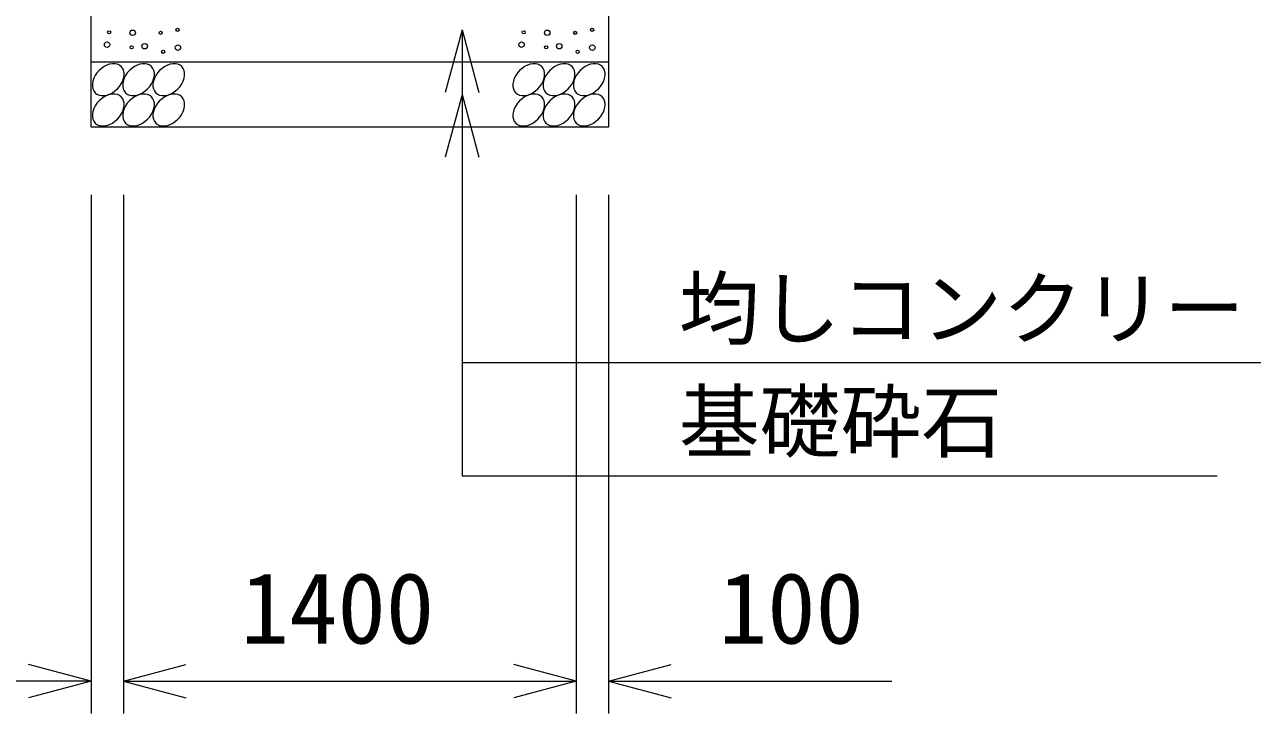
# Model space of a CAD drawing. Units: millimetres, scale not verified. Extents: x 0 to 84100, y 0 to 59400.
# Drawn here: x 20426 to 24223, y 29138 to 31268 of the extents above; entities that cross this region are included whole.
import ezdxf
from ezdxf.enums import TextEntityAlignment as Align

# ---------------------------------------------------------------- set-up
doc = ezdxf.new("R2010")
doc.units = ezdxf.units.MM
doc.header["$LTSCALE"] = 100
for name, color, linetype, lineweight in [('0_2', 4, 'Continuous', 18), ('D-STR-DIM', 2, 'Continuous', 18), ('メッシュ', 4, 'Continuous', 18)]:
    doc.layers.add(name, color=color, linetype=linetype, lineweight=lineweight)
doc.styles.add('ＭＳ ゴシック', font='')
doc.styles.get('ＭＳ ゴシック').set_extended_font_data('MS Gothic')

msp = doc.modelspace()

# ---------------------------------------------------------------- linework, layer by layer
at = {"layer": '0_2'}
for p, q in [((20631.9, 30740.6), (20631.9, 29137.7)), ((20731.9, 30740.6), (20731.9, 29137.7)), ((22131.9, 30740.6), (22131.9, 29137.7)), ((22231.9, 30740.6), (22231.9, 29137.7)), ((20631.9, 29237.7), (20438.7, 29289.4)), ((20731.9, 29237.7), (20925.1, 29289.4)), ((22131.9, 29237.7), (21938.7, 29289.4)), ((22231.9, 29237.7), (22425.1, 29289.4)), ((20631.9, 29237.7), (19755.8, 29237.7)), ((20631.9, 29237.7), (20438.7, 29185.9)), ((20731.9, 29237.7), (20925.1, 29185.9)), ((20731.9, 29237.7), (22131.9, 29237.7)), ((22131.9, 29237.7), (21938.7, 29185.9)), ((22231.9, 29237.7), (23108.1, 29237.7)), ((22231.9, 29237.7), (22425.1, 29185.9))]:
    msp.add_line(p, q, dxfattribs=at)
at = {"layer": 'D-STR-DIM'}
for p, q in [((20631.9, 30950.8), (20631.9, 31350.8)), ((22231.9, 31350.8), (22231.9, 30950.8)), ((22231.9, 31150.8), (20631.9, 31150.8)), ((20672.1, 31137.4), (20664, 31131.9)), ((20680.5, 31141.7), (20672.1, 31137.4)), ((20689.1, 31144.6), (20680.5, 31141.7)), ((20697.5, 31146.1), (20689.1, 31144.6)), ((20705.6, 31146.1), (20697.5, 31146.1)), ((20713, 31144.6), (20705.6, 31146.1)), ((20719.6, 31141.7), (20713, 31144.6)), ((20725.1, 31137.4), (20719.6, 31141.7)), ((20729.4, 31131.9), (20725.1, 31137.4)), ((20765.7, 31137.4), (20757.6, 31131.9)), ((20774.1, 31141.7), (20765.7, 31137.4)), ((20782.7, 31144.6), (20774.1, 31141.7)), ((20791.1, 31146.1), (20782.7, 31144.6)), ((20799.2, 31146.1), (20791.1, 31146.1)), ((20806.6, 31144.6), (20799.2, 31146.1)), ((20813.2, 31141.7), (20806.6, 31144.6)), ((20818.7, 31137.4), (20813.2, 31141.7)), ((20823, 31131.9), (20818.7, 31137.4)), ((20859.3, 31137.4), (20851.2, 31131.9)), ((20867.7, 31141.7), (20859.3, 31137.4)), ((20876.3, 31144.6), (20867.7, 31141.7)), ((20884.7, 31146.1), (20876.3, 31144.6)), ((20892.8, 31146.1), (20884.7, 31146.1)), ((20900.2, 31144.6), (20892.8, 31146.1)), ((20906.8, 31141.7), (20900.2, 31144.6)), ((20912.3, 31137.4), (20906.8, 31141.7)), ((20916.6, 31131.9), (20912.3, 31137.4)), ((21972.4, 31137.4), (21964.3, 31131.9)), ((21980.8, 31141.7), (21972.4, 31137.4)), ((21989.4, 31144.6), (21980.8, 31141.7)), ((21997.9, 31146.1), (21989.4, 31144.6)), ((22005.9, 31146.1), (21997.9, 31146.1)), ((22013.3, 31144.6), (22005.9, 31146.1)), ((22019.9, 31141.7), (22013.3, 31144.6)), ((22025.4, 31137.4), (22019.9, 31141.7)), ((22029.7, 31131.9), (22025.4, 31137.4)), ((22066, 31137.4), (22057.9, 31131.9)), ((22074.4, 31141.7), (22066, 31137.4)), ((22083, 31144.6), (22074.4, 31141.7)), ((22091.5, 31146.1), (22083, 31144.6)), ((22099.5, 31146.1), (22091.5, 31146.1)), ((22107, 31144.6), (22099.5, 31146.1)), ((22113.5, 31141.7), (22107, 31144.6)), ((22119, 31137.4), (22113.5, 31141.7)), ((22123.3, 31131.9), (22119, 31137.4)), ((22159.6, 31137.4), (22151.5, 31131.9)), ((22168, 31141.7), (22159.6, 31137.4)), ((22176.6, 31144.6), (22168, 31141.7)), ((22185.1, 31146.1), (22176.6, 31144.6)), ((22193.1, 31146.1), (22185.1, 31146.1)), ((22200.5, 31144.6), (22193.1, 31146.1)), ((22207.1, 31141.7), (22200.5, 31144.6)), ((22212.6, 31137.4), (22207.1, 31141.7)), ((22216.9, 31131.9), (22212.6, 31137.4)), ((20640.2, 31101.4), (20637.2, 31092.8)), ((20644.5, 31109.8), (20640.2, 31101.4)), ((20650, 31117.9), (20644.5, 31109.8)), ((20656.6, 31125.3), (20650, 31117.9)), ((20664, 31131.9), (20656.6, 31125.3)), ((20732.3, 31125.3), (20729.4, 31131.9)), ((20729.4, 31092.8), (20732.3, 31101.4)), ((20733.8, 31101.4), (20730.8, 31092.8)), ((20733.8, 31117.9), (20732.3, 31125.3)), ((20732.3, 31101.4), (20733.8, 31109.8)), ((20733.8, 31109.8), (20733.8, 31117.9)), ((20738.1, 31109.8), (20733.8, 31101.4)), ((20743.6, 31117.9), (20738.1, 31109.8)), ((20750.2, 31125.3), (20743.6, 31117.9)), ((20757.6, 31131.9), (20750.2, 31125.3)), ((20825.9, 31125.3), (20823, 31131.9)), ((20823, 31092.8), (20825.9, 31101.4)), ((20827.4, 31101.4), (20824.4, 31092.8)), ((20827.4, 31117.9), (20825.9, 31125.3)), ((20825.9, 31101.4), (20827.4, 31109.8)), ((20827.4, 31109.8), (20827.4, 31117.9)), ((20831.7, 31109.8), (20827.4, 31101.4)), ((20837.2, 31117.9), (20831.7, 31109.8)), ((20843.8, 31125.3), (20837.2, 31117.9)), ((20851.2, 31131.9), (20843.8, 31125.3)), ((20919.5, 31125.3), (20916.6, 31131.9)), ((20916.6, 31092.8), (20919.5, 31101.4)), ((20921, 31117.9), (20919.5, 31125.3)), ((20919.5, 31101.4), (20921, 31109.8)), ((20921, 31109.8), (20921, 31117.9)), ((21940.5, 31101.4), (21937.6, 31092.8)), ((21944.8, 31109.8), (21940.5, 31101.4)), ((21950.3, 31117.9), (21944.8, 31109.8)), ((21956.9, 31125.3), (21950.3, 31117.9)), ((21964.3, 31131.9), (21956.9, 31125.3)), ((22032.6, 31125.3), (22029.7, 31131.9)), ((22029.7, 31092.8), (22032.6, 31101.4)), ((22034.1, 31101.4), (22031.2, 31092.8)), ((22034.1, 31117.9), (22032.6, 31125.3)), ((22032.6, 31101.4), (22034.1, 31109.8)), ((22034.1, 31109.8), (22034.1, 31117.9)), ((22038.4, 31109.8), (22034.1, 31101.4)), ((22043.9, 31117.9), (22038.4, 31109.8)), ((22050.5, 31125.3), (22043.9, 31117.9)), ((22057.9, 31131.9), (22050.5, 31125.3)), ((22126.3, 31125.3), (22123.3, 31131.9)), ((22123.3, 31092.8), (22126.2, 31101.4)), ((22127.7, 31101.4), (22124.8, 31092.8)), ((22126.2, 31101.4), (22127.7, 31109.8)), ((22127.7, 31117.9), (22126.3, 31125.3)), ((22127.7, 31109.8), (22127.7, 31117.9)), ((22132, 31109.8), (22127.7, 31101.4)), ((22137.5, 31117.9), (22132, 31109.8)), ((22144.1, 31125.3), (22137.5, 31117.9)), ((22151.5, 31131.9), (22144.1, 31125.3)), ((22219.8, 31125.3), (22216.9, 31131.9)), ((22216.9, 31092.8), (22219.8, 31101.4)), ((22221.3, 31117.9), (22219.8, 31125.3)), ((22219.8, 31101.4), (22221.3, 31109.8)), ((22221.3, 31109.8), (22221.3, 31117.9)), ((20637.2, 31092.8), (20635.7, 31084.3)), ((20635.7, 31084.3), (20635.7, 31076.3)), ((20635.7, 31076.3), (20637.2, 31068.9)), ((20637.2, 31068.9), (20640.2, 31062.3)), ((20640.2, 31062.3), (20644.5, 31056.8)), ((20697.5, 31056.8), (20705.6, 31062.3)), ((20705.6, 31062.3), (20713, 31068.9)), ((20713, 31068.9), (20719.6, 31076.3)), ((20719.6, 31076.3), (20725.1, 31084.4)), ((20725.1, 31084.4), (20729.4, 31092.8)), ((20730.8, 31092.8), (20729.4, 31084.3)), ((20729.4, 31084.3), (20729.4, 31076.3)), ((20729.4, 31076.3), (20730.8, 31068.9)), ((20730.8, 31068.9), (20733.8, 31062.3)), ((20733.8, 31062.3), (20738.1, 31056.8)), ((20791.1, 31056.8), (20799.2, 31062.3)), ((20799.2, 31062.3), (20806.6, 31068.9)), ((20806.6, 31068.9), (20813.2, 31076.3)), ((20813.2, 31076.3), (20818.7, 31084.4)), ((20818.7, 31084.4), (20823, 31092.8)), ((20824.4, 31092.8), (20822.9, 31084.3)), ((20822.9, 31084.3), (20822.9, 31076.3)), ((20822.9, 31076.3), (20824.4, 31068.9)), ((20824.4, 31068.9), (20827.4, 31062.3)), ((20827.4, 31062.3), (20831.7, 31056.8)), ((20884.7, 31056.8), (20892.8, 31062.3)), ((20892.8, 31062.3), (20900.2, 31068.9)), ((20900.2, 31068.9), (20906.8, 31076.3)), ((20906.8, 31076.3), (20912.3, 31084.4)), ((20912.3, 31084.4), (20916.6, 31092.8)), ((21937.6, 31092.8), (21936.1, 31084.3)), ((21936.1, 31084.3), (21936.1, 31076.3)), ((21936.1, 31076.3), (21937.6, 31068.9)), ((21937.6, 31068.9), (21940.5, 31062.3)), ((21940.5, 31062.3), (21944.8, 31056.8)), ((21997.8, 31056.8), (22005.9, 31062.3)), ((22005.9, 31062.3), (22013.3, 31068.9)), ((22013.3, 31068.9), (22019.9, 31076.3)), ((22019.9, 31076.3), (22025.4, 31084.4)), ((22025.4, 31084.4), (22029.7, 31092.8)), ((22031.2, 31092.8), (22029.7, 31084.3)), ((22029.7, 31084.3), (22029.7, 31076.3)), ((22029.7, 31076.3), (22031.2, 31068.9)), ((22031.2, 31068.9), (22034.1, 31062.3)), ((22034.1, 31062.3), (22038.4, 31056.8)), ((22091.4, 31056.8), (22099.5, 31062.3)), ((22099.5, 31062.3), (22106.9, 31068.9)), ((22106.9, 31068.9), (22113.5, 31076.3)), ((22113.5, 31076.3), (22119, 31084.4)), ((22119, 31084.4), (22123.3, 31092.8)), ((22124.8, 31092.8), (22123.3, 31084.3)), ((22123.3, 31084.3), (22123.3, 31076.3)), ((22123.3, 31076.3), (22124.8, 31068.9)), ((22124.8, 31068.9), (22127.7, 31062.3)), ((22127.7, 31062.3), (22132, 31056.8)), ((22185, 31056.8), (22193.1, 31062.3)), ((22193.1, 31062.3), (22200.5, 31068.9)), ((22200.5, 31068.9), (22207.1, 31076.3)), ((22207.1, 31076.3), (22212.6, 31084.4)), ((22212.6, 31084.4), (22216.9, 31092.8)), ((20644.5, 31056.8), (20650, 31052.5)), ((20650, 31024.3), (20644.5, 31016.2)), ((20650, 31052.5), (20656.5, 31049.5)), ((20656.6, 31031.7), (20650, 31024.3)), ((20656.5, 31049.5), (20664, 31048.1)), ((20664, 31038.3), (20656.6, 31031.7)), ((20664, 31048.1), (20672, 31048.1)), ((20672.1, 31043.8), (20664, 31038.3)), ((20672, 31048.1), (20680.5, 31049.6)), ((20680.5, 31048.1), (20672.1, 31043.8)), ((20680.5, 31049.6), (20689.1, 31052.5)), ((20689.1, 31051), (20680.5, 31048.1)), ((20689.1, 31052.5), (20697.5, 31056.8)), ((20697.5, 31052.5), (20689.1, 31051)), ((20705.6, 31052.5), (20697.5, 31052.5)), ((20713, 31051), (20705.6, 31052.5)), ((20719.6, 31048.1), (20713, 31051)), ((20725.1, 31043.8), (20719.6, 31048.1)), ((20729.4, 31038.3), (20725.1, 31043.8)), ((20732.3, 31031.7), (20729.4, 31038.3)), ((20733.8, 31024.3), (20732.3, 31031.7)), ((20733.8, 31016.2), (20733.8, 31024.3)), ((20738.1, 31056.8), (20743.6, 31052.5)), ((20743.6, 31024.3), (20738.1, 31016.2)), ((20743.6, 31052.5), (20750.1, 31049.5)), ((20750.2, 31031.7), (20743.6, 31024.3)), ((20750.1, 31049.5), (20757.6, 31048.1)), ((20757.6, 31038.3), (20750.2, 31031.7)), ((20757.6, 31048.1), (20765.6, 31048.1)), ((20765.7, 31043.8), (20757.6, 31038.3)), ((20765.6, 31048.1), (20774.1, 31049.6)), ((20774.1, 31048.1), (20765.7, 31043.8)), ((20774.1, 31049.6), (20782.7, 31052.5)), ((20782.7, 31051), (20774.1, 31048.1)), ((20782.7, 31052.5), (20791.1, 31056.8)), ((20791.1, 31052.5), (20782.7, 31051)), ((20799.2, 31052.5), (20791.1, 31052.5)), ((20806.6, 31051), (20799.2, 31052.5)), ((20813.2, 31048.1), (20806.6, 31051)), ((20818.7, 31043.8), (20813.2, 31048.1)), ((20823, 31038.3), (20818.7, 31043.8)), ((20825.9, 31031.7), (20823, 31038.3)), ((20827.4, 31024.3), (20825.9, 31031.7)), ((20827.4, 31016.2), (20827.4, 31024.3)), ((20831.7, 31056.8), (20837.2, 31052.5)), ((20837.2, 31024.3), (20831.7, 31016.2)), ((20837.2, 31052.5), (20843.7, 31049.5)), ((20843.8, 31031.7), (20837.2, 31024.3)), ((20843.7, 31049.5), (20851.2, 31048.1)), ((20851.2, 31038.3), (20843.8, 31031.7)), ((20851.2, 31048.1), (20859.2, 31048.1)), ((20859.3, 31043.8), (20851.2, 31038.3)), ((20859.2, 31048.1), (20867.7, 31049.6)), ((20867.7, 31048.1), (20859.3, 31043.8)), ((20867.7, 31049.6), (20876.3, 31052.5)), ((20876.3, 31051), (20867.7, 31048.1)), ((20876.3, 31052.5), (20884.7, 31056.8)), ((20884.7, 31052.5), (20876.3, 31051)), ((20892.8, 31052.5), (20884.7, 31052.5)), ((20900.2, 31051), (20892.8, 31052.5)), ((20906.8, 31048.1), (20900.2, 31051)), ((20912.3, 31043.8), (20906.8, 31048.1)), ((20916.6, 31038.3), (20912.3, 31043.8)), ((20919.5, 31031.7), (20916.6, 31038.3)), ((20921, 31024.3), (20919.5, 31031.7)), ((20921, 31016.2), (20921, 31024.3)), ((21944.8, 31056.8), (21950.3, 31052.5)), ((21950.3, 31024.3), (21944.8, 31016.2)), ((21950.3, 31052.5), (21956.9, 31049.5)), ((21956.9, 31031.7), (21950.3, 31024.3)), ((21956.9, 31049.5), (21964.3, 31048.1)), ((21964.3, 31038.3), (21956.9, 31031.7)), ((21964.3, 31048.1), (21972.4, 31048.1)), ((21972.4, 31043.8), (21964.3, 31038.3)), ((21972.4, 31048.1), (21980.8, 31049.6)), ((21980.8, 31048.1), (21972.4, 31043.8)), ((21980.8, 31049.6), (21989.4, 31052.5)), ((21989.4, 31051), (21980.8, 31048.1)), ((21989.4, 31052.5), (21997.8, 31056.8)), ((21997.9, 31052.5), (21989.4, 31051)), ((22005.9, 31052.5), (21997.9, 31052.5)), ((22013.3, 31051), (22005.9, 31052.5)), ((22019.9, 31048.1), (22013.3, 31051)), ((22025.4, 31043.8), (22019.9, 31048.1)), ((22029.7, 31038.3), (22025.4, 31043.8)), ((22032.6, 31031.7), (22029.7, 31038.3)), ((22034.1, 31024.3), (22032.6, 31031.7)), ((22034.1, 31016.2), (22034.1, 31024.3)), ((22038.4, 31056.8), (22043.9, 31052.5)), ((22043.9, 31024.3), (22038.4, 31016.2)), ((22043.9, 31052.5), (22050.5, 31049.5)), ((22050.5, 31031.7), (22043.9, 31024.3)), ((22050.5, 31049.5), (22057.9, 31048.1)), ((22057.9, 31038.3), (22050.5, 31031.7)), ((22057.9, 31048.1), (22066, 31048.1)), ((22066, 31043.8), (22057.9, 31038.3)), ((22066, 31048.1), (22074.4, 31049.6)), ((22074.4, 31048.1), (22066, 31043.8)), ((22074.4, 31049.6), (22083, 31052.5)), ((22083, 31051), (22074.4, 31048.1)), ((22083, 31052.5), (22091.4, 31056.8)), ((22091.5, 31052.5), (22083, 31051)), ((22099.5, 31052.5), (22091.5, 31052.5)), ((22107, 31051), (22099.5, 31052.5)), ((22113.5, 31048.1), (22107, 31051)), ((22119, 31043.8), (22113.5, 31048.1)), ((22123.3, 31038.3), (22119, 31043.8)), ((22126.3, 31031.7), (22123.3, 31038.3)), ((22127.7, 31024.3), (22126.3, 31031.7)), ((22127.7, 31016.2), (22127.7, 31024.3)), ((22132, 31056.8), (22137.5, 31052.5)), ((22137.5, 31024.3), (22132, 31016.2)), ((22137.5, 31052.5), (22144.1, 31049.5)), ((22144.1, 31031.7), (22137.5, 31024.3)), ((22144.1, 31049.5), (22151.5, 31048.1)), ((22151.5, 31038.3), (22144.1, 31031.7)), ((22151.5, 31048.1), (22159.6, 31048.1)), ((22159.6, 31043.8), (22151.5, 31038.3)), ((22159.6, 31048.1), (22168, 31049.6)), ((22168, 31048.1), (22159.6, 31043.8)), ((22168, 31049.6), (22176.6, 31052.5)), ((22176.6, 31051), (22168, 31048.1)), ((22176.6, 31052.5), (22185, 31056.8)), ((22185.1, 31052.5), (22176.6, 31051)), ((22193.1, 31052.5), (22185.1, 31052.5)), ((22200.5, 31051), (22193.1, 31052.5)), ((22207.1, 31048.1), (22200.5, 31051)), ((22212.6, 31043.8), (22207.1, 31048.1)), ((22216.9, 31038.3), (22212.6, 31043.8)), ((22219.8, 31031.7), (22216.9, 31038.3)), ((22221.3, 31024.3), (22219.8, 31031.7)), ((22221.3, 31016.2), (22221.3, 31024.3)), ((20637.2, 30999.2), (20635.7, 30990.7)), ((20635.7, 30990.7), (20635.7, 30982.7)), ((20640.2, 31007.8), (20637.2, 30999.2)), ((20644.5, 31016.2), (20640.2, 31007.8)), ((20719.6, 30982.7), (20725.1, 30990.8)), ((20725.1, 30990.8), (20729.4, 30999.2)), ((20729.4, 30999.2), (20732.3, 31007.8)), ((20730.8, 30999.2), (20729.4, 30990.7)), ((20729.4, 30990.7), (20729.4, 30982.7)), ((20733.8, 31007.8), (20730.8, 30999.2)), ((20732.3, 31007.8), (20733.8, 31016.2)), ((20738.1, 31016.2), (20733.8, 31007.8)), ((20813.2, 30982.7), (20818.7, 30990.8)), ((20818.7, 30990.8), (20823, 30999.2)), ((20824.4, 30999.2), (20822.9, 30990.7)), ((20822.9, 30990.7), (20822.9, 30982.7)), ((20823, 30999.2), (20825.9, 31007.8)), ((20827.4, 31007.8), (20824.4, 30999.2)), ((20825.9, 31007.8), (20827.4, 31016.2)), ((20831.7, 31016.2), (20827.4, 31007.8)), ((20906.8, 30982.7), (20912.3, 30990.8)), ((20912.3, 30990.8), (20916.6, 30999.2)), ((20916.6, 30999.2), (20919.5, 31007.8)), ((20919.5, 31007.8), (20921, 31016.2)), ((21937.6, 30999.2), (21936.1, 30990.7)), ((21936.1, 30990.7), (21936.1, 30982.7)), ((21940.5, 31007.8), (21937.6, 30999.2)), ((21944.8, 31016.2), (21940.5, 31007.8)), ((22019.9, 30982.7), (22025.4, 30990.8)), ((22025.4, 30990.8), (22029.7, 30999.2)), ((22029.7, 30999.2), (22032.6, 31007.8)), ((22031.2, 30999.2), (22029.7, 30990.7)), ((22029.7, 30990.7), (22029.7, 30982.7)), ((22034.1, 31007.8), (22031.2, 30999.2)), ((22032.6, 31007.8), (22034.1, 31016.2)), ((22038.4, 31016.2), (22034.1, 31007.8)), ((22113.5, 30982.7), (22119, 30990.8)), ((22119, 30990.8), (22123.3, 30999.2)), ((22123.3, 30999.2), (22126.2, 31007.8)), ((22124.8, 30999.2), (22123.3, 30990.7)), ((22123.3, 30990.7), (22123.3, 30982.7)), ((22127.7, 31007.8), (22124.8, 30999.2)), ((22126.2, 31007.8), (22127.7, 31016.2)), ((22132, 31016.2), (22127.7, 31007.8)), ((22207.1, 30982.7), (22212.6, 30990.8)), ((22212.6, 30990.8), (22216.9, 30999.2)), ((22216.9, 30999.2), (22219.8, 31007.8)), ((22219.8, 31007.8), (22221.3, 31016.2)), ((22231.9, 30950.8), (20631.9, 30950.8)), ((20635.7, 30982.7), (20637.2, 30975.2)), ((20637.2, 30975.2), (20640.2, 30968.7)), ((20640.2, 30968.7), (20644.5, 30963.2)), ((20644.5, 30963.2), (20650, 30958.9)), ((20650, 30958.9), (20656.5, 30955.9)), ((20656.5, 30955.9), (20664, 30954.5)), ((20664, 30954.5), (20672, 30954.5)), ((20672, 30954.5), (20680.5, 30955.9)), ((20680.5, 30955.9), (20689.1, 30958.9)), ((20689.1, 30958.9), (20697.5, 30963.2)), ((20697.5, 30963.2), (20705.6, 30968.7)), ((20705.6, 30968.7), (20713, 30975.3)), ((20713, 30975.3), (20719.6, 30982.7)), ((20729.4, 30982.7), (20730.8, 30975.2)), ((20730.8, 30975.2), (20733.8, 30968.7)), ((20733.8, 30968.7), (20738.1, 30963.2)), ((20738.1, 30963.2), (20743.6, 30958.9)), ((20743.6, 30958.9), (20750.1, 30955.9)), ((20750.1, 30955.9), (20757.6, 30954.5)), ((20757.6, 30954.5), (20765.6, 30954.5)), ((20765.6, 30954.5), (20774.1, 30955.9)), ((20774.1, 30955.9), (20782.7, 30958.9)), ((20782.7, 30958.9), (20791.1, 30963.2)), ((20791.1, 30963.2), (20799.2, 30968.7)), ((20799.2, 30968.7), (20806.6, 30975.3)), ((20806.6, 30975.3), (20813.2, 30982.7)), ((20822.9, 30982.7), (20824.4, 30975.2)), ((20824.4, 30975.2), (20827.4, 30968.7)), ((20827.4, 30968.7), (20831.7, 30963.2)), ((20831.7, 30963.2), (20837.2, 30958.9)), ((20837.2, 30958.9), (20843.7, 30955.9)), ((20843.7, 30955.9), (20851.2, 30954.5)), ((20851.2, 30954.5), (20859.2, 30954.5)), ((20859.2, 30954.5), (20867.7, 30955.9)), ((20867.7, 30955.9), (20876.3, 30958.9)), ((20876.3, 30958.9), (20884.7, 30963.2)), ((20884.7, 30963.2), (20892.8, 30968.7)), ((20892.8, 30968.7), (20900.2, 30975.3)), ((20900.2, 30975.3), (20906.8, 30982.7)), ((21936.1, 30982.7), (21937.6, 30975.2)), ((21937.6, 30975.2), (21940.5, 30968.7)), ((21940.5, 30968.7), (21944.8, 30963.2)), ((21944.8, 30963.2), (21950.3, 30958.9)), ((21950.3, 30958.9), (21956.9, 30955.9)), ((21956.9, 30955.9), (21964.3, 30954.5)), ((21964.3, 30954.5), (21972.4, 30954.5)), ((21972.4, 30954.5), (21980.8, 30955.9)), ((21980.8, 30955.9), (21989.4, 30958.9)), ((21989.4, 30958.9), (21997.8, 30963.2)), ((21997.8, 30963.2), (22005.9, 30968.7)), ((22005.9, 30968.7), (22013.3, 30975.3)), ((22013.3, 30975.3), (22019.9, 30982.7)), ((22029.7, 30982.7), (22031.2, 30975.2)), ((22031.2, 30975.2), (22034.1, 30968.7)), ((22034.1, 30968.7), (22038.4, 30963.2)), ((22038.4, 30963.2), (22043.9, 30958.9)), ((22043.9, 30958.9), (22050.5, 30955.9)), ((22050.5, 30955.9), (22057.9, 30954.5)), ((22057.9, 30954.5), (22066, 30954.5)), ((22066, 30954.5), (22074.4, 30955.9)), ((22074.4, 30955.9), (22083, 30958.9)), ((22083, 30958.9), (22091.4, 30963.2)), ((22091.4, 30963.2), (22099.5, 30968.7)), ((22099.5, 30968.7), (22106.9, 30975.3)), ((22106.9, 30975.3), (22113.5, 30982.7)), ((22123.3, 30982.7), (22124.8, 30975.2)), ((22124.8, 30975.2), (22127.7, 30968.7)), ((22127.7, 30968.7), (22132, 30963.2)), ((22132, 30963.2), (22137.5, 30958.9)), ((22137.5, 30958.9), (22144.1, 30955.9)), ((22144.1, 30955.9), (22151.5, 30954.5)), ((22151.5, 30954.5), (22159.6, 30954.5)), ((22159.6, 30954.5), (22168, 30955.9)), ((22168, 30955.9), (22176.6, 30958.9)), ((22176.6, 30958.9), (22185, 30963.2)), ((22185, 30963.2), (22193.1, 30968.7)), ((22193.1, 30968.7), (22200.5, 30975.3)), ((22200.5, 30975.3), (22207.1, 30982.7))]:
    msp.add_line(p, q, dxfattribs=at)
for centre, radius in [((20760.3, 31242.1), 8.39), ((20899.2, 31251.3), 4.88), ((22042.2, 31242.1), 8.39), ((22181.1, 31251.3), 4.88), ((20681.1, 31205.3), 8.39), ((20687.8, 31243.6), 4.88), ((20846.7, 31242.1), 4.88), ((21963, 31205.3), 8.39), ((21969.6, 31243.6), 4.88), ((22128.6, 31242.1), 4.88), ((20757.2, 31197.3), 4.88), ((20797.5, 31200.7), 8.39), ((20854.5, 31183.4), 4.88), ((20900, 31196), 8.39), ((22039.1, 31197.3), 4.88), ((22079.4, 31200.7), 8.39), ((22136.3, 31183.4), 4.88), ((22181.8, 31196), 8.39)]:
    msp.add_circle(centre, radius, dxfattribs=at)
at = {"layer": 'メッシュ'}
for p, q in [((21778.8, 31250.9), (21727, 31057.7)), ((21778.8, 31250.9), (21778.8, 29872.6)), ((21778.8, 31250.9), (21830.6, 31057.7)), ((21778.8, 31050.9), (21727, 30857.7)), ((21778.8, 31050.9), (21830.6, 30857.7)), ((21778.8, 30222.3), (24746.9, 30222.3)), ((21778.8, 29872.6), (24113.7, 29872.6))]:
    msp.add_line(p, q, dxfattribs=at)

# ---------------------------------------------------------------- texts
at = {"layer": '0_2', "color": 7, "style": 'ＭＳ ゴシック'}
for s, p in [('1400', (21094.4, 29287.7)), ('100', (22573, 29287.7))]:
    msp.add_text(s, height=219.9, dxfattribs=at).set_placement(p, align=Align.BOTTOM_LEFT)
at = {"layer": 'メッシュ', "color": 7, "style": 'ＭＳ ゴシック'}
for s, p in [('均しコンクリート', (22449.4, 30242.9)), ('基礎砕石', (22449.4, 29893.2))]:
    msp.add_text(s, height=183.3, dxfattribs=at).set_placement(p, align=Align.BOTTOM_LEFT)

doc.saveas('drawing.dxf')
